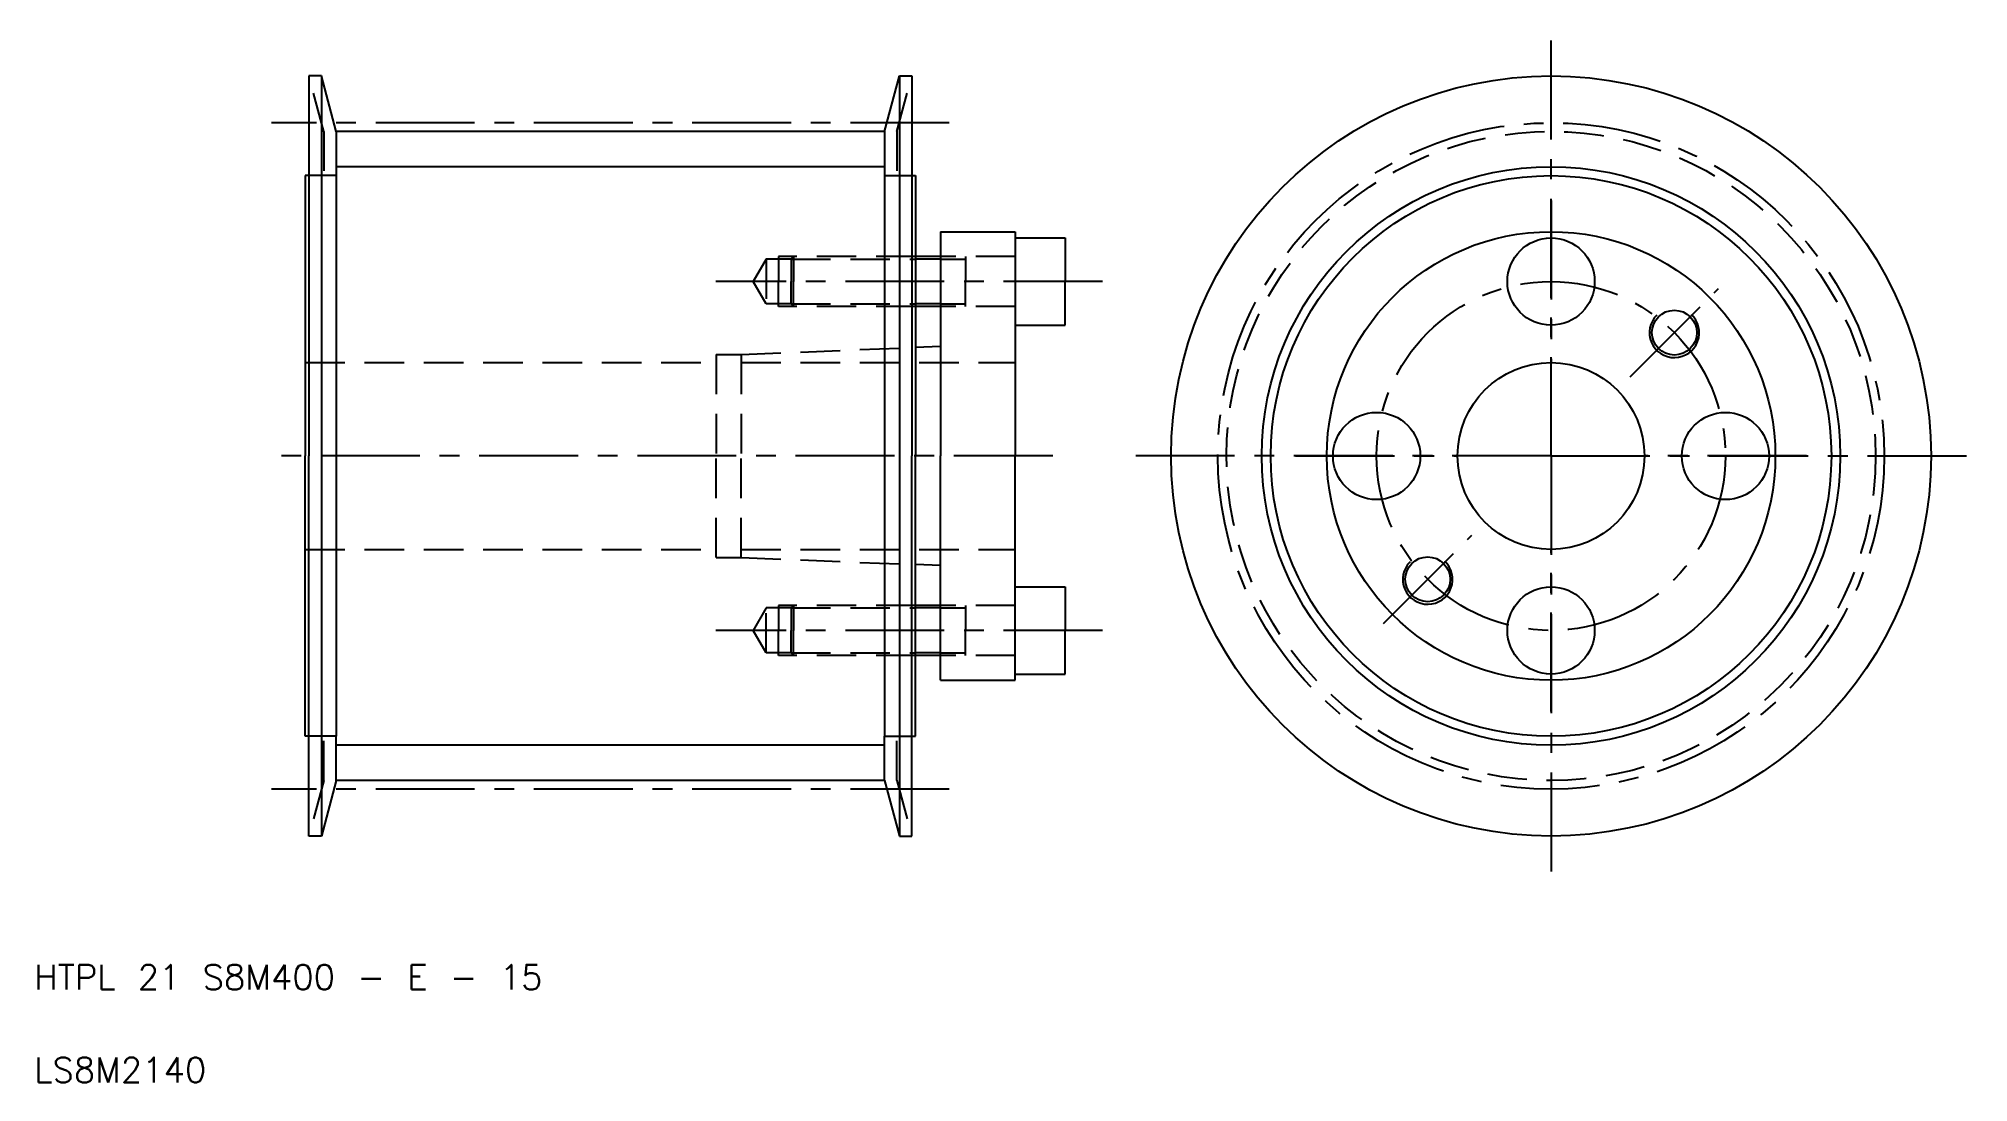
# Model space of a CAD drawing. Extents: x 2 to 156, y 0 to 83.
import ezdxf

# ---------------------------------------------------------------- set-up
doc = ezdxf.new("R2010")
doc.units = 0
doc.header["$LTSCALE"] = 0.25
doc.linetypes.add('CENTER', pattern=[50.8, 31.75, -6.35, 6.35, -6.35])
doc.linetypes.add('DASHED', pattern=[19.05, 12.7, -6.35])
doc.layers.get('0').update_dxf_attribs({"linetype": 'CONTINUOUS'})
doc.layers.add('CENTER', color=1, linetype='CENTER')
doc.styles.get("Standard").update_dxf_attribs({"font": 'txt.shx'})

msp = doc.modelspace()

# ---------------------------------------------------------------- linework, layer by layer
for p, q in [((24.3, 80.5), (23.3, 80.5)), ((23.3, 80.5), (23.3, 72.5)), ((25.5, 76.05), (24.3, 80.5)), ((24.3, 80.5), (24.3, 19.5)), ((69.5, 76.05), (70.7, 80.5)), ((70.7, 80.5), (71.7, 80.5)), ((70.7, 80.5), (70.7, 19.5)), ((71.7, 80.5), (71.7, 72.5)), ((25.5, 76.05), (25.5, 72.5)), ((69.5, 76.05), (25.5, 76.05)), ((69.5, 76.05), (69.5, 72.5)), ((23.3, 72.5), (23, 72.5)), ((23, 72.5), (23, 50)), ((23.3, 72.5), (23.3, 50)), ((25.5, 72.5), (25.5, 27.5)), ((69.5, 72.5), (69.5, 27.5)), ((71.7, 72.5), (72, 72.5)), ((71.7, 72.5), (71.7, 50)), ((72, 72.5), (72, 66)), ((74, 68), (74, 66)), ((74, 68), (80, 68)), ((80, 68), (80, 67.5)), ((80, 67.5), (84, 67.5)), ((80, 67.5), (80, 60.5)), ((84, 67.5), (84, 64)), ((72, 66), (72, 62)), ((74, 66), (72, 66)), ((74, 66), (74, 62)), ((84, 60.5), (84, 64)), ((74, 62), (72, 62)), ((72, 62), (72, 58.71875)), ((74, 62), (74, 58.8)), ((80, 60.5), (84, 60.5)), ((80, 60.5), (80, 50)), ((74, 58.8), (72, 58.71875)), ((72, 58.71875), (72, 50)), ((74, 58.8), (74, 50)), ((23, 27.5), (23, 50)), ((23.3, 27.5), (23.3, 50)), ((71.7, 27.5), (71.7, 50)), ((72, 41.28125), (72, 50)), ((74, 41.2), (74, 50)), ((80, 39.5), (80, 50)), ((74, 41.2), (72, 41.28125)), ((72, 38), (72, 41.28125)), ((74, 38), (74, 41.2)), ((80, 39.5), (84, 39.5)), ((80, 32.5), (80, 39.5)), ((84, 39.5), (84, 36)), ((74, 38), (72, 38)), ((72, 34), (72, 38)), ((74, 34), (74, 38)), ((84, 32.5), (84, 36)), ((74, 34), (72, 34)), ((72, 27.5), (72, 34)), ((74, 32), (74, 34)), ((74, 32), (80, 32)), ((80, 32.5), (84, 32.5)), ((80, 32), (80, 32.5)), ((23.3, 27.5), (23, 27.5)), ((23.3, 19.5), (23.3, 27.5)), ((25.5, 23.95), (25.5, 27.5)), ((69.5, 23.95), (69.5, 27.5)), ((71.7, 27.5), (72, 27.5)), ((71.7, 19.5), (71.7, 27.5)), ((25.5, 23.95), (24.3, 19.5)), ((69.5, 23.95), (25.5, 23.95)), ((69.5, 23.95), (70.7, 19.5)), ((24.3, 19.5), (23.3, 19.5)), ((70.7, 19.5), (71.7, 19.5))]:
    msp.add_line(p, q)
at = {"color": 3, "linetype": 'DASHED'}
for p, q in [((24.5, 76.05), (23.3, 80.5)), ((70.5, 76.05), (71.7, 80.5)), ((24.5, 76.05), (24.5, 72.5)), ((70.5, 76.05), (70.5, 72.5)), ((25.5, 72.5), (23.3, 72.5)), ((69.5, 72.5), (71.7, 72.5)), ((60, 65.8), (58.96077, 64)), ((62, 65.8), (60, 65.8)), ((60, 65.8), (60, 62.2)), ((62.2, 66), (61, 66)), ((61, 66), (61, 64)), ((62.2, 66), (62, 65.8)), ((62, 65.8), (62, 64)), ((62, 65.8), (72, 65.8)), ((62.2, 66), (62.2, 64)), ((72, 66), (62.2, 66)), ((80, 66), (74, 66)), ((74, 65.8), (76, 65.8)), ((76, 66), (76, 64)), ((60, 62.2), (58.96077, 64)), ((61, 62), (61, 64)), ((62, 62.2), (62, 64)), ((62.2, 62), (62.2, 64)), ((76, 62), (76, 64)), ((62, 62.2), (60, 62.2)), ((62.2, 62), (61, 62)), ((62.2, 62), (62, 62.2)), ((62, 62.2), (72, 62.2)), ((72, 62), (62.2, 62)), ((74, 62.2), (76, 62.2)), ((80, 62), (74, 62)), ((23, 57.5), (56, 57.5)), ((56, 58.15), (58, 58.15)), ((56, 58.15), (56, 50)), ((58, 58.15), (72, 58.71875)), ((58, 58.15), (58, 50)), ((58, 57.5), (80, 57.5)), ((56, 41.85), (56, 50)), ((58, 41.85), (58, 50)), ((23, 42.5), (56, 42.5)), ((56, 41.85), (58, 41.85)), ((58, 42.5), (80, 42.5)), ((58, 41.85), (72, 41.28125)), ((60, 37.8), (58.96077, 36)), ((60, 34.2), (60, 37.8)), ((62, 37.8), (60, 37.8)), ((62.2, 38), (61, 38)), ((61, 38), (61, 36)), ((62.2, 38), (62, 37.8)), ((62, 37.8), (62, 36)), ((62, 37.8), (72, 37.8)), ((62.2, 38), (62.2, 36)), ((72, 38), (62.2, 38)), ((80, 38), (74, 38)), ((74, 37.8), (76, 37.8)), ((76, 38), (76, 36)), ((60, 34.2), (58.96077, 36)), ((61, 34), (61, 36)), ((62, 34.2), (62, 36)), ((62.2, 34), (62.2, 36)), ((76, 34), (76, 36)), ((62, 34.2), (60, 34.2)), ((62.2, 34), (62, 34.2)), ((62, 34.2), (72, 34.2)), ((74, 34.2), (76, 34.2)), ((62.2, 34), (61, 34)), ((72, 34), (62.2, 34)), ((80, 34), (74, 34)), ((25.5, 27.5), (23.3, 27.5)), ((24.5, 23.95), (24.5, 27.5)), ((69.5, 27.5), (71.7, 27.5)), ((70.5, 23.95), (70.5, 27.5)), ((24.5, 23.95), (23.3, 19.5)), ((70.5, 23.95), (71.7, 19.5))]:
    msp.add_line(p, q, dxfattribs=at)
at = {"color": 3}
for p, q in [((69.5, 73.22), (25.5, 73.22)), ((74, 65.8), (72, 65.8)), ((74, 62.2), (72, 62.2)), ((74, 37.8), (72, 37.8)), ((74, 34.2), (72, 34.2)), ((69.5, 26.78), (25.5, 26.78))]:
    msp.add_line(p, q, dxfattribs=at)
for centre, radius in [((123, 50), 30.5), ((123, 50), 22.5), ((123, 50), 18), ((123, 50), 18), ((123, 64), 3.5), ((132.899495, 59.899495), 1.8), ((123, 50), 7.5), ((109, 50), 3.5), ((137, 50), 3.5), ((113.100505, 40.100505), 1.8), ((123, 36), 3.5)]:
    msp.add_circle(centre, radius)
at = {"color": 3, "linetype": 'DASHED'}
msp.add_circle((123, 50), 26.05, dxfattribs=at)
at = {"color": 3}
msp.add_circle((123, 50), 23.22, dxfattribs=at)
for centre in [(132.899495, 59.899495), (113.100505, 40.100505)]:
    msp.add_arc(centre, 2, 135, 47, dxfattribs=at)
at = {"layer": 'CENTER', "color": 1, "linetype": 'CENTER'}
for p, q in [((123, 50), (123, 83.5)), ((74.7, 76.74), (20.3, 76.74)), ((123, 70.5), (123, 57.5)), ((87, 64), (55.96077, 64)), ((129.363961, 56.363961), (136.435029, 63.435029)), ((83, 50), (20, 50)), ((123, 50), (89.5, 50)), ((102.5, 50), (115.5, 50)), ((123, 50), (123, 16.5)), ((123, 50), (156.5, 50)), ((143.5, 50), (130.5, 50)), ((109.564971, 36.564971), (116.636039, 43.636039)), ((123, 29.5), (123, 42.5)), ((87, 36), (55.96077, 36)), ((74.7, 23.26), (20.3, 23.26))]:
    msp.add_line(p, q, dxfattribs=at)
for radius in [26.74, 14]:
    msp.add_circle((123, 50), radius, dxfattribs=at)

# ---------------------------------------------------------------- texts
for s, p in [('HTPL 21 S8M400 - E - 15', (1.259096, 7.169961)), ('LS8M2140', (1.259096, -0.276289))]:
    msp.add_text(s, height=2).set_placement(p)

doc.saveas('drawing.dxf')
